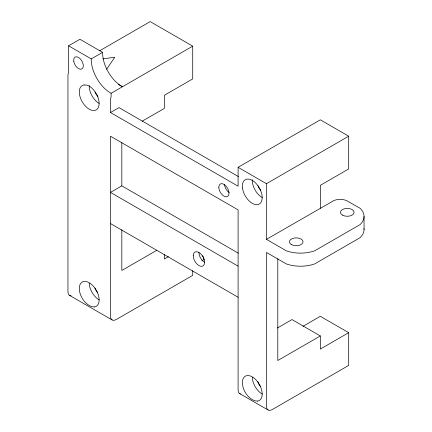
<?xml version="1.0" encoding="UTF-8"?>
<svg xmlns="http://www.w3.org/2000/svg" width="432" height="432" viewBox="0 0 432 432"><rect width="100%" height="100%" fill="white"/><g stroke="black" fill="none" stroke-linecap="round" stroke-linejoin="round"><path stroke-width="0.65" d="M238.372 253.195L121.829 185.857L121.829 142.312M266.458 239.355L334.076 200.448A11.027 6.367 0 0 1 346.297 200.448L360.04 208.246A27.07 15.628 0 0 1 360.04 224.618L314.663 250.814A27.07 15.617 0 0 1 286.308 250.814L266.458 239.355L266.458 183.686L238.097 167.314L238.097 186.208L110.489 112.531L110.489 100.186A8.019 4.633 -60 0 1 111.105 96.86L111.105 93.29A27.416 15.827 60 0 1 91.255 58.909L68.569 45.814L79.909 39.263L102.595 52.358A27.416 15.827 60 0 0 122.45 86.74L118.368 84.38M277.798 258.709L277.798 360.509L320.339 335.95L320.339 349.051L348.694 332.678L348.694 365.423L272.128 409.628A8.019 4.633 -60 0 1 266.458 406.35L266.458 252.45L286.308 263.909A27.07 15.617 0 0 0 314.663 263.909L360.04 237.713A27.07 15.628 0 0 0 363.998 228.571M320.339 208.246L320.339 185.323L348.694 168.95L348.694 136.204L320.339 119.831L238.097 167.314M106.666 69.26L114.755 57.235L102.924 58.914M99.662 50.782L150.19 21.6L192.726 46.159L192.726 78.905L164.371 95.278L164.371 108.373L142.225 121.16M91.255 58.909L102.595 52.358M111.105 93.29L192.726 46.159M110.489 112.531L118.994 107.622L238.448 176.585M121.829 185.857L110.489 192.407L238.097 266.139M266.458 183.686L348.694 136.204M156.794 250.279L121.829 270.464L121.829 229.721M168.421 256.662L164.371 259L164.371 254.416M201.744 260.863L204.012 259.556M277.414 327.991L291.978 319.577L320.339 335.95M302.978 326.327L320.339 316.305L348.694 332.678M110.489 223.576L238.097 297.254M69.611 295.418L112.147 319.977M239.76 393.655L268.121 410.022M202.689 255.663L204.104 259.319M364.046 216.432L364.046 229.527M192.726 270.697L192.726 275.373L116.159 319.577A8.019 4.633 -60 0 1 110.489 316.305L110.489 136.204L238.097 209.882L238.097 389.983A8.019 4.633 -60 0 0 240.435 393.93M68.569 45.814L68.569 72.301A8.019 4.633 -60 0 0 67.954 75.627L67.954 291.746A8.019 4.633 -60 0 0 71.048 295.796M97.632 292.54A6.415 3.704 60 0 1 94.937 287.993M97.999 96.412A6.415 3.704 60 0 1 95.094 92.021M99.144 103.464A14.035 8.105 60 0 1 89.246 85.477M99.144 299.932A14.035 8.105 60 0 1 89.23 283.235M260.69 190.21A6.415 3.704 60 0 1 257.996 185.663M260.334 386.305A6.415 3.704 60 0 1 257.866 381.64M262.202 394.076A14.035 8.105 60 0 1 252.288 377.374M262.202 197.602A14.035 8.105 60 0 1 252.304 179.615M204.579 262.294A8.019 4.633 60 0 1 198.909 252.472M229.149 192.575A7.22 4.169 60 0 1 224.505 184.54M84.105 84.958L83.662 85.028A14.035 8.105 60 0 0 81.767 101.002A14.035 8.105 60 0 0 96.671 109.604A14.035 8.105 60 0 0 94.775 91.444C92.302 88.015 88.7 84.488 84.105 84.958M94.333 306.979C90.196 307.001 86.724 303.988 84.105 301.072A14.035 8.105 60 0 1 81.653 282.415A14.035 8.105 60 0 1 96.784 291.152A14.035 8.105 60 0 1 94.333 306.979M257.391 401.117C253.255 401.139 249.782 398.131 247.163 395.215A14.035 8.105 60 0 1 244.712 376.558A14.035 8.105 60 0 1 259.843 385.295A14.035 8.105 60 0 1 257.391 401.117M242.471 187.99A14.035 8.105 60 0 0 258.514 204.39A14.035 8.105 60 0 0 255.847 183.238A14.035 8.105 60 0 0 242.471 187.99M218.813 187.288A7.22 4.169 60 0 0 226.471 196.814A7.22 4.169 60 0 0 226.471 186.602A7.22 4.169 60 0 0 218.813 187.288M193.234 255.744A8.019 4.633 60 0 0 201.744 266.328A8.019 4.633 60 0 0 201.744 254.983A8.019 4.633 60 0 0 193.234 255.744M342.457 215.12A6.82 3.937 0 0 0 353.862 213.359A6.82 3.937 0 0 0 345.514 208.537A6.82 3.937 0 0 0 342.457 215.12M291.411 244.593A6.82 3.937 0 0 0 302.816 242.827A6.82 3.937 0 0 0 294.467 238.005A6.82 3.937 0 0 0 291.411 244.593M73.84 61.754A6.82 3.937 60 0 0 81.902 68.909A6.82 3.937 60 0 0 79.742 58.347A6.82 3.937 60 0 0 73.84 61.754"/></g></svg>
